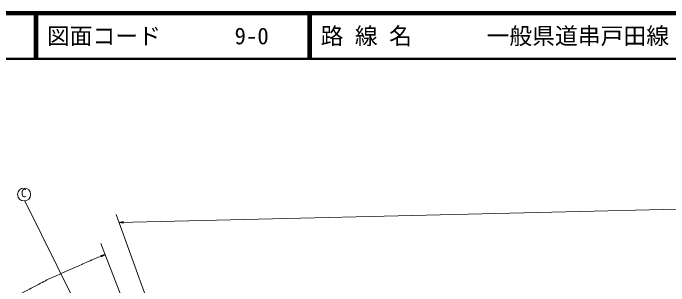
# Model space of a CAD drawing. Units: millimetres, scale not verified. Extents: x 40000 to 680000, y 20000 to 380000.
# Drawn here: x 112982 to 256699, y 320270 to 380000 of the extents above; entities that cross this region are included whole.
import ezdxf
from ezdxf.enums import TextEntityAlignment as Align

# ---------------------------------------------------------------- set-up
doc = ezdxf.new("R2010")
doc.units = ezdxf.units.MM
doc.header["$LTSCALE"] = 1000
for name, color, linetype, lineweight in [('M-STR-HTXT', 7, 'Continuous', 13), ('M-STR-STRC', 7, 'Continuous', 13), ('M-TTL', 2, 'Continuous', 140), ('M-TTL-LINE', 7, 'Continuous', 50)]:
    doc.layers.add(name, color=color, linetype=linetype, lineweight=lineweight)
doc.layers.add('M-TTL-TXT', color=7, linetype='Continuous')
doc.styles.add('ＭＳ ゴシック', font='')
doc.styles.add('ＭＳ 明朝', font='')
doc.styles.get('ＭＳ ゴシック').set_extended_font_data('MS Gothic')
doc.styles.get('ＭＳ 明朝').set_extended_font_data('MS Mincho')

msp = doc.modelspace()

# ---------------------------------------------------------------- linework, layer by layer
at = {"layer": 'M-STR-HTXT'}
for p, q in [((135557, 335905), (148484, 300351)), ((132196, 329569), (144373, 298370))]:
    msp.add_line(p, q, dxfattribs=at)
for points in [[(136185, 334177), (234080, 336511), (258598, 337058), (294740, 338052), (302798, 338422), (310035, 338721), (327473, 339120), (344133, 339489), (361026, 339830), (372324, 340039), (388164, 340446), (406919, 340883), (441713, 341747), (457226, 342083), (531701, 320553)], [(137181, 334367), (136185, 334177), (137189, 334034)], [(132275, 326609), (133156, 327110), (132160, 326922)]]:
    msp.add_lwpolyline(points, dxfattribs=at)
msp.add_open_spline([(60061, 266595), (60942, 267927), (63615, 271905), (64514, 273225), (65288, 274360), (67604, 277770), (68429, 278869), (69325, 280060), (72158, 283522), (73112, 284668), (73785, 285476), (75850, 287864), (76564, 288637), (77620, 289778), (80854, 293140), (81958, 294234), (82748, 295017), (85214, 297267), (86033, 298019), (86630, 298567), (88427, 300204), (89040, 300734), (89863, 301445), (92369, 303535), (93209, 304226), (93841, 304746), (95746, 306295), (96398, 306789), (97095, 307317), (99237, 308831), (99953, 309332), (100892, 309990), (103721, 311948), (104675, 312584), (105345, 313031), (107385, 314322), (108070, 314744), (108835, 315216), (111141, 316613), (111923, 317056), (112839, 317573), (115628, 319047), (116555, 319543), (116946, 319752), (118122, 320376), (118515, 320582), (118987, 320830), (120397, 321588), (120882, 321811), (122302, 322465), (126604, 324335), (128035, 324966), (128592, 325212), (130259, 325960), (130821, 326195), (131283, 326389), (132685, 326938), (133156, 327110)], degree=3, knots=[0, 0, 0, 0, 1, 1, 1, 2, 2, 2, 3, 3, 3, 4, 4, 4, 5, 5, 5, 6, 6, 6, 7, 7, 7, 8, 8, 8, 9, 9, 9, 10, 10, 10, 11, 11, 11, 12, 12, 12, 13, 13, 13, 14, 14, 14, 15, 15, 15, 16, 16, 16, 17, 17, 17, 18, 18, 18, 19, 19, 19, 19], dxfattribs=at)
at = {"layer": 'M-STR-STRC'}
msp.add_line((136949, 295762), (115574, 338871), dxfattribs=at)
msp.add_circle((115387, 340279), 1420, dxfattribs=at)
at = {"layer": 'M-TTL'}
msp.add_line((680000, 380000), (40000, 380000), dxfattribs=at)
at = {"layer": 'M-TTL-LINE'}
for p, q in [((117750, 380000), (117750, 370000)), ((118250, 380000), (118250, 370000)), ((177750, 380000), (177750, 370000)), ((178250, 380000), (178250, 370000)), ((40000, 370000), (680000, 370000))]:
    msp.add_line(p, q, dxfattribs=at)

# ---------------------------------------------------------------- texts
at = {"layer": 'M-STR-STRC', "style": 'ＭＳ 明朝'}
msp.add_text('C', height=1833, dxfattribs=at).set_placement((114709, 339140), align=Align.BOTTOM_LEFT)
at = {"layer": 'M-TTL-TXT', "style": 'ＭＳ ゴシック'}
for s, p in [('図面コード', (120380, 375000)), ('9-0', (161521, 375000)), ('路 線 名', (180380, 375000)), ('一般県道串戸田線', (216734, 375000))]:
    msp.add_text(s, height=3666, dxfattribs=at).set_placement(p, align=Align.MIDDLE_LEFT)

doc.saveas('drawing.dxf')
